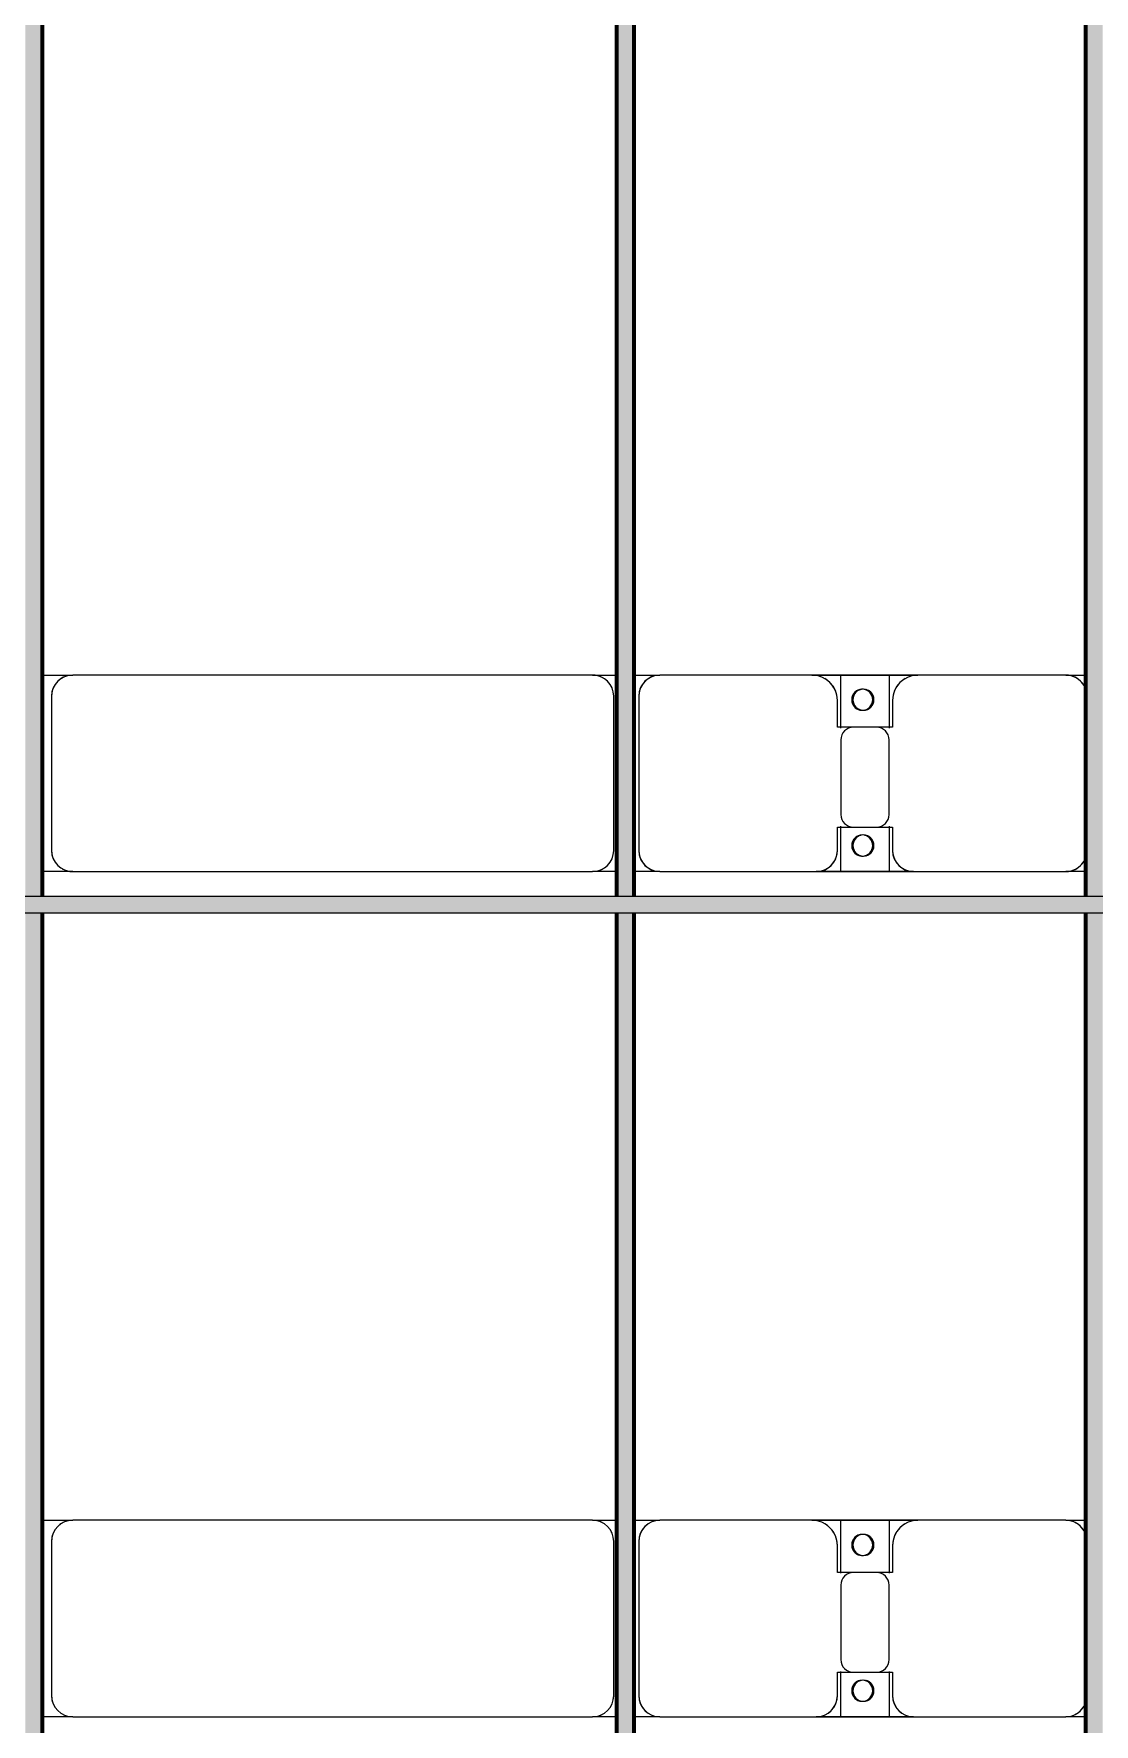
# Model space of a CAD drawing. Header units: millimetres. Extents: x -268744 to 115753, y -96240 to -10461.
# Drawn here: x -254744 to -252234, y -48566 to -44566 of the extents above; entities that cross this region are included whole.
import ezdxf

# ---------------------------------------------------------------- set-up
doc = ezdxf.new("R2010")
doc.units = ezdxf.units.MM
doc.layers.add('A-GENM', color=13, linetype='Continuous', lineweight=9)
doc.layers.add('S-BEAM', color=12, linetype='Continuous', lineweight=9)

# ---------------------------------------------------------------- blocks, each defined once
blk = doc.blocks.new('Dầm C52 - Dầm C52-V2-KHUNG KẾT CẤU BÈ PIN 1')
at = {"layer": 'S-BEAM', "lineweight": 140}
h = blk.add_hatch(color=1, dxfattribs=at)
h.paths.add_polyline_path([(-25480.9, 20), (-25480.9, -20), (-25440.9, -20), (-25440.9, 20)])
h.paths.add_polyline_path([(-25400.9, 20), (-25400.9, -20), (-19440.9, -20), (-19443, 20), (-24983.5, 20)])
h.paths.add_polyline_path([(-19400.9, 20), (-19400.9, -20), (-13440.9, -20), (-13440.9, 20), (-18519.6, 20)])
h.paths.add_polyline_path([(-13400.9, -20), (-7440.9, -20), (-7440.9, 20), (-13400.9, 20)])
h.paths.add_polyline_path([(-7400.9, 20), (-7400.9, -20), (-1440.9, -20), (-1440.9, 20), (-6515.3, 20)])
h.paths.add_polyline_path([(-1400.9, 20), (-1400.9, -20), (4559.1, -20), (4559.1, 20), (-974.9, 20)])
h.paths.add_polyline_path([(4599.1, -20), (10559.1, -20), (10559.1, 20), (4599.1, 20)])
h.paths.add_polyline_path([(10599.1, -20), (16559.1, -20), (16559.1, 20), (10599.1, 20)])
h.paths.add_polyline_path([(16599.1, 20), (16599.1, -20), (22559.1, -20), (22559.1, 20), (17493.2, 20)])
h.paths.add_polyline_path([(22599.1, 20), (22599.1, -20), (25259.1, -20), (25259.1, 20), (23033.7, 20)])
h.paths.add_polyline_path([(25299.1, -20), (25480.9, -20), (25480.9, 20), (25299.1, 20)])
at = {"layer": 'S-BEAM', "color": 1, "lineweight": 140}
for p, q in [((-1440.9, -20), (-7400.9, -20)), ((4559.1, -20), (-1400.9, -20))]:
    blk.add_line(p, q, dxfattribs=at)
blk = doc.blocks.new('Dầm C52 - Dầm C52-102503-KHUNG KẾT CẤU BÈ PIN 1')
at = {"layer": 'S-BEAM', "lineweight": 140}
h = blk.add_hatch(color=1, dxfattribs=at)
h.paths.add_polyline_path([(-25480.9, 20), (-25480.9, -20), (-25440.9, -20), (-25440.9, 20)])
h.paths.add_polyline_path([(-25400.9, 20), (-25400.9, -20), (-19440.9, -20), (-19443, 20), (-24983.5, 20)])
h.paths.add_polyline_path([(-19400.9, 20), (-19400.9, -20), (-13440.9, -20), (-13440.9, 20), (-17596.2, 20)])
h.paths.add_polyline_path([(-13400.9, -20), (-7440.9, -20), (-7440.9, 20), (-13400.9, 20)])
h.paths.add_polyline_path([(-7400.9, -20), (-1440.9, -20), (-1440.9, 20), (-7400.9, 20)])
h.paths.add_polyline_path([(-1400.9, -20), (4559.1, -20), (4559.1, 20), (-1400.9, 20)])
h.paths.add_polyline_path([(4599.1, -20), (10559.1, -20), (10559.1, 20), (4599.1, 20)])
h.paths.add_polyline_path([(10599.1, 20), (10599.1, -20), (16559.1, -20), (16559.1, 20), (11952.8, 20)])
h.paths.add_polyline_path([(16599.1, -20), (22559.1, -20), (22559.1, 20), (16599.1, 20)])
h.paths.add_polyline_path([(22599.1, -20), (25259.1, -20), (25259.1, 20), (22599.1, 20)])
h.paths.add_polyline_path([(25299.1, -20), (25441.8, -20), (25441.8, 20), (25299.1, 20)])
at = {"layer": 'S-BEAM', "color": 1, "lineweight": 140}
for p, q in [((-7400.9, 20), (-1440.9, 20)), ((-1400.9, 20), (4559.1, 20)), ((-1440.9, -20), (-7400.9, -20)), ((4559.1, -20), (-1400.9, -20))]:
    blk.add_line(p, q, dxfattribs=at)
blk = doc.blocks.new('Dai phao do pin - DẢI PHAO ĐỠ PIN-V11-KHUNG KẾT CẤU BÈ PIN 1')
at = {"layer": 'A-GENM', "color": 7}
for p, q in [((-692.4, 241.6), (-620.3, 241.6)), ((-692.4, 241.6), (-620.3, 241.6)), ((610.3, 241.6), (-620.3, 241.6)), ((610.3, 241.6), (667.6, 241.6)), ((610.3, 241.6), (667.6, 241.6)), ((707.6, 241.6), (769.7, 241.6)), ((707.6, 241.6), (769.7, 241.6)), ((1129.7, 241.6), (769.7, 241.6)), ((1129.7, 241.6), (1312.2, 241.6)), ((1312.2, 241.6), (1129.7, 241.6)), ((1197.8, 241.6), (1380.3, 241.6)), ((1197.8, 116.2), (1197.8, 241.6)), ((1380.3, 241.6), (1197.8, 241.6)), ((1312.2, 241.6), (1312.2, 116.2)), ((1730.3, 241.6), (1380.3, 241.6)), ((1730.3, 241.6), (1777.6, 241.6)), ((1730.3, 241.6), (1777.6, 241.6)), ((-670.3, 191.6), (-670.3, -173.4)), ((660.3, -173.4), (660.3, 191.6)), ((719.7, 191.6), (719.7, -173.4)), ((1189.7, 118.2), (1189.7, 181.6)), ((1320.3, 181.6), (1320.3, 118.2)), ((1282.2, 118.2), (1189.7, 118.2)), ((1197.8, 88.2), (1197.8, -88.2)), ((1320.3, 118.2), (1227.8, 118.2)), ((1312.2, -88.2), (1312.2, 88.2)), ((1189.7, -173.4), (1189.7, -118.2)), ((1189.7, -118.2), (1282.2, -118.2)), ((1197.8, -223.4), (1197.8, -116.2)), ((1227.8, -118.2), (1320.3, -118.2)), ((1312.2, -116.2), (1312.2, -223.4)), ((1320.3, -118.2), (1320.3, -173.4)), ((-620.3, -223.4), (-692.4, -223.4)), ((-620.3, -223.4), (-692.4, -223.4)), ((-620.3, -223.4), (610.3, -223.4)), ((667.6, -223.4), (610.3, -223.4)), ((667.6, -223.4), (610.3, -223.4)), ((769.7, -223.4), (707.6, -223.4)), ((769.7, -223.4), (707.6, -223.4)), ((769.7, -223.4), (1139.7, -223.4)), ((1312.2, -223.4), (1139.7, -223.4)), ((1139.7, -223.4), (1312.2, -223.4)), ((1370.3, -223.4), (1197.8, -223.4)), ((1197.8, -223.4), (1370.3, -223.4)), ((1370.3, -223.4), (1730.3, -223.4)), ((1777.6, -223.4), (1730.3, -223.4)), ((1777.6, -223.4), (1730.3, -223.4))]:
    blk.add_line(p, q, dxfattribs=at)
for centre, radius, start, end in [((-620.3, 191.6), 50, 90, 180), ((610.3, 191.6), 50, 360, 90), ((610.3, 191.6), 50, 60, 90), ((769.7, 191.6), 50, 90, 180), ((1129.7, 181.6), 60, 360, 90), ((1380.3, 181.6), 60, 90, 180), ((1730.3, 191.6), 50, 30, 90), ((-620.3, 191.6), 50, 150, 180), ((-620.3, 191.6), 50, 105, 135), ((610.3, 191.6), 50, 15, 30), ((769.7, 191.6), 50, 105, 180), ((1129.7, 181.6), 60, 360, 60), ((1248.6, 183.2), 25, 360, 180), ((1248.6, 183.2), 25, 360, 165), ((1251.4, 183.2), 25, 0, 180), ((1251.4, 183.2), 25, 90, 180), ((1251.4, 183.2), 25, 15, 75), ((1380.3, 181.6), 60, 120, 180), ((1730.3, 191.6), 50, 30, 75), ((1248.6, 183.2), 25, 180, 360), ((1251.4, 183.2), 25, 180, 360), ((1251.4, 183.2), 25, 180, 300), ((1248.6, 183.2), 25, 210, 360), ((1251.4, 183.2), 25, 330, 345), ((1227.8, 88.2), 30, 90, 180), ((1282.2, 88.2), 30, 360, 90), ((1227.8, -88.2), 30, 180, 270), ((1282.2, -88.2), 30, 270, 360), ((1248.6, -161.8), 25, 0, 180), ((1248.6, -161.8), 25, 105, 165), ((1251.4, -161.8), 25, 0, 180), ((1251.4, -161.8), 25, 105, 180), ((1248.6, -161.8), 25, 360, 75), ((1251.4, -161.8), 25, 15, 75), ((-620.3, -173.4), 50, 180, 270), ((-620.3, -173.4), 50, 180, 210), ((610.3, -173.4), 50, 270, 360), ((610.3, -173.4), 50, 330, 360), ((769.7, -173.4), 50, 180, 270), ((769.7, -173.4), 50, 180, 255), ((1139.7, -173.4), 50, 270, 360), ((1139.7, -173.4), 50, 285, 360), ((1248.6, -161.8), 25, 180, 0), ((1248.6, -161.8), 25, 195, 0), ((1251.4, -161.8), 25, 180, 0), ((1251.4, -161.8), 25, 180, 270), ((1251.4, -161.8), 25, 285, 345), ((1370.3, -173.4), 50, 180, 270), ((1370.3, -173.4), 50, 180, 255), ((1730.3, -173.4), 50, 270, 330), ((1730.3, -173.4), 50, 285, 330), ((-620.3, -173.4), 50, 240, 270), ((610.3, -173.4), 50, 285, 300)]:
    blk.add_arc(centre, radius, start, end, dxfattribs=at)
blk = doc.blocks.new('Dai phao do pin - DẢI PHAO ĐỠ PIN-V12-KHUNG KẾT CẤU BÈ PIN 1')
at = {"layer": 'A-GENM', "color": 7}
for p, q in [((-692.4, 241.6), (-620.3, 241.6)), ((-692.4, 241.6), (-620.3, 241.6)), ((610.3, 241.6), (-620.3, 241.6)), ((610.3, 241.6), (667.6, 241.6)), ((610.3, 241.6), (667.6, 241.6)), ((707.6, 241.6), (769.7, 241.6)), ((707.6, 241.6), (769.7, 241.6)), ((1129.7, 241.6), (769.7, 241.6)), ((1129.7, 241.6), (1312.2, 241.6)), ((1312.2, 241.6), (1129.7, 241.6)), ((1197.8, 241.6), (1380.3, 241.6)), ((1197.8, 116.2), (1197.8, 241.6)), ((1380.3, 241.6), (1197.8, 241.6)), ((1312.2, 241.6), (1312.2, 116.2)), ((1730.3, 241.6), (1380.3, 241.6)), ((1730.3, 241.6), (1777.6, 241.6)), ((1730.3, 241.6), (1777.6, 241.6)), ((-670.3, 191.6), (-670.3, -173.4)), ((660.3, -173.4), (660.3, 191.6)), ((719.7, 191.6), (719.7, -173.4)), ((1189.7, 118.2), (1189.7, 181.6)), ((1320.3, 181.6), (1320.3, 118.2)), ((1282.2, 118.2), (1189.7, 118.2)), ((1197.8, 88.2), (1197.8, -88.2)), ((1320.3, 118.2), (1227.8, 118.2)), ((1312.2, -88.2), (1312.2, 88.2)), ((1189.7, -173.4), (1189.7, -118.2)), ((1189.7, -118.2), (1282.2, -118.2)), ((1197.8, -223.4), (1197.8, -116.2)), ((1227.8, -118.2), (1320.3, -118.2)), ((1312.2, -116.2), (1312.2, -223.4)), ((1320.3, -118.2), (1320.3, -173.4)), ((-620.3, -223.4), (-692.4, -223.4)), ((-620.3, -223.4), (-692.4, -223.4)), ((-620.3, -223.4), (610.3, -223.4)), ((667.6, -223.4), (610.3, -223.4)), ((667.6, -223.4), (610.3, -223.4)), ((769.7, -223.4), (707.6, -223.4)), ((769.7, -223.4), (707.6, -223.4)), ((769.7, -223.4), (1139.7, -223.4)), ((1312.2, -223.4), (1139.7, -223.4)), ((1139.7, -223.4), (1312.2, -223.4)), ((1370.3, -223.4), (1197.8, -223.4)), ((1197.8, -223.4), (1370.3, -223.4)), ((1370.3, -223.4), (1730.3, -223.4)), ((1777.6, -223.4), (1730.3, -223.4)), ((1777.6, -223.4), (1730.3, -223.4))]:
    blk.add_line(p, q, dxfattribs=at)
for centre, radius, start, end in [((-620.3, 191.6), 50, 90, 180), ((610.3, 191.6), 50, 360, 90), ((610.3, 191.6), 50, 60, 90), ((769.7, 191.6), 50, 90, 180), ((1129.7, 181.6), 60, 360, 90), ((1380.3, 181.6), 60, 90, 180), ((1730.3, 191.6), 50, 30, 90), ((-620.3, 191.6), 50, 150, 180), ((-620.3, 191.6), 50, 105, 135), ((610.3, 191.6), 50, 15, 30), ((769.7, 191.6), 50, 105, 180), ((1129.7, 181.6), 60, 360, 60), ((1248.6, 183.2), 25, 360, 180), ((1248.6, 183.2), 25, 360, 165), ((1251.4, 183.2), 25, 0, 180), ((1251.4, 183.2), 25, 90, 180), ((1251.4, 183.2), 25, 15, 75), ((1380.3, 181.6), 60, 120, 180), ((1730.3, 191.6), 50, 30, 75), ((1248.6, 183.2), 25, 180, 360), ((1251.4, 183.2), 25, 180, 360), ((1251.4, 183.2), 25, 180, 300), ((1248.6, 183.2), 25, 210, 360), ((1251.4, 183.2), 25, 330, 345), ((1227.8, 88.2), 30, 90, 180), ((1282.2, 88.2), 30, 360, 90), ((1227.8, -88.2), 30, 180, 270), ((1282.2, -88.2), 30, 270, 360), ((1248.6, -161.8), 25, 0, 180), ((1248.6, -161.8), 25, 105, 165), ((1251.4, -161.8), 25, 0, 180), ((1251.4, -161.8), 25, 105, 180), ((1248.6, -161.8), 25, 360, 75), ((1251.4, -161.8), 25, 15, 75), ((-620.3, -173.4), 50, 180, 270), ((-620.3, -173.4), 50, 180, 210), ((610.3, -173.4), 50, 270, 360), ((610.3, -173.4), 50, 330, 360), ((769.7, -173.4), 50, 180, 270), ((769.7, -173.4), 50, 180, 255), ((1139.7, -173.4), 50, 270, 360), ((1139.7, -173.4), 50, 285, 360), ((1248.6, -161.8), 25, 180, 0), ((1248.6, -161.8), 25, 195, 0), ((1251.4, -161.8), 25, 180, 0), ((1251.4, -161.8), 25, 180, 270), ((1251.4, -161.8), 25, 285, 345), ((1370.3, -173.4), 50, 180, 270), ((1370.3, -173.4), 50, 180, 255), ((1730.3, -173.4), 50, 270, 330), ((1730.3, -173.4), 50, 285, 330), ((-620.3, -173.4), 50, 240, 270), ((610.3, -173.4), 50, 285, 300)]:
    blk.add_arc(centre, radius, start, end, dxfattribs=at)
blk = doc.blocks.new('Dầm C52 - Dầm C52-102502-KHUNG KẾT CẤU BÈ PIN 1')
at = {"layer": 'S-BEAM', "lineweight": 140}
h = blk.add_hatch(color=1, dxfattribs=at)
h.paths.add_polyline_path([(-25480.9, 20), (-25480.9, -20), (-25440.9, -20), (-25440.9, 20)])
h.paths.add_polyline_path([(-25400.9, 20), (-25400.9, -20), (-19440.9, -20), (-19443, 20), (-24983.5, 20)])
h.paths.add_polyline_path([(-19400.9, 20), (-19400.9, -20), (-13440.9, -20), (-13440.9, 20), (-18981.3, 20)])
h.paths.add_polyline_path([(-13400.9, -20), (-7440.9, -20), (-7440.9, 20), (-13400.9, 20)])
h.paths.add_polyline_path([(-7400.9, -20), (-1440.9, -20), (-1440.9, 20), (-7400.9, 20)])
h.paths.add_polyline_path([(-1400.9, -20), (4559.1, -20), (4559.1, 20), (-1400.9, 20)])
h.paths.add_polyline_path([(4599.1, 20), (4599.1, -20), (10559.1, -20), (10559.1, 20), (5027.2, 20)])
h.paths.add_polyline_path([(10599.1, -20), (16559.1, -20), (16559.1, 20), (10599.1, 20)])
h.paths.add_polyline_path([(16599.1, 20), (16599.1, -20), (22559.1, -20), (22559.1, 20), (17031.5, 20)])
h.paths.add_polyline_path([(22599.1, -20), (25259.1, -20), (25259.1, 20), (22599.1, 20)])
h.paths.add_polyline_path([(25299.1, -20), (25480.9, -20), (25480.9, 20), (25299.1, 20)])
at = {"layer": 'S-BEAM', "color": 1, "lineweight": 140}
for p, q in [((-7400.9, 20), (-1440.9, 20)), ((-1400.9, 20), (4559.1, 20))]:
    blk.add_line(p, q, dxfattribs=at)
blk = doc.blocks.new('Dầm C52 - Hộp 40x60-V26-KHUNG KẾT CẤU BÈ PIN 1')
at = {"layer": 'S-BEAM', "lineweight": 25}
h = blk.add_hatch(color=4, dxfattribs=at)
h.paths.add_polyline_path([(-145811, -20), (-73437.3, -15.7), (-73437.3, 20), (-145811, 20), (-145811, -15.7)])
h.paths.add_polyline_path([(-72237.3, -20), (-593.6, -15.7), (-593.6, 20), (-72237.3, 20), (-72237.3, -15.7)])
h.paths.add_polyline_path([(606.4, -20), (72250.2, -15.7), (72250.2, 20), (606.4, 20), (606.4, -15.7)])
h.paths.add_polyline_path([(73450.2, -20), (144462.7, -15.7), (144462.7, 20), (73450.2, 20), (73450.2, -15.7)])
h.paths.add_polyline_path([(145662.7, -20), (145811, -15.7), (145811, 20), (145662.7, 20), (145662.7, -15.7)])
at = {"layer": 'S-BEAM', "color": 4, "lineweight": 25}
for p, q in [((-145811, 20), (-73437.3, 20)), ((-73437.3, -20), (-145811, -20))]:
    blk.add_line(p, q, dxfattribs=at)
blk = doc.blocks.new('be pin 1_rvt-1-KHUNG KẾT CẤU BÈ PIN 1')
at = {"layer": 'A-GENM', "lineweight": 9}
for name, p in [('Dai phao do pin - DẢI PHAO ĐỠ PIN-V12-KHUNG KẾT CẤU BÈ PIN 1', (-254031.8, -46324.7)), ('Dai phao do pin - DẢI PHAO ĐỠ PIN-V11-KHUNG KẾT CẤU BÈ PIN 1', (-254031.8, -48324.7))]:
    blk.add_blockref(name, p, dxfattribs=at)
at = {"layer": 'S-BEAM', "lineweight": 9, "rotation": 90.00000000032618}
for name, p in [('Dầm C52 - Dầm C52-V2-KHUNG KẾT CẤU BÈ PIN 1', (-254744.1, -45205.6)), ('Dầm C52 - Dầm C52-102502-KHUNG KẾT CẤU BÈ PIN 1', (-252234.1, -45205.6)), ('Dầm C52 - Dầm C52-102503-KHUNG KẾT CẤU BÈ PIN 1', (-253344.1, -45205.6))]:
    blk.add_blockref(name, p, dxfattribs=at)
at = {"layer": 'S-BEAM', "lineweight": 9}
blk.add_blockref('Dầm C52 - Hộp 40x60-V26-KHUNG KẾT CẤU BÈ PIN 1', (-110896.7, -46626.5), dxfattribs=at)

msp = doc.modelspace()

# ---------------------------------------------------------------- block references
at = {"lineweight": 5}
msp.add_blockref('be pin 1_rvt-1-KHUNG KẾT CẤU BÈ PIN 1', (0, 0), dxfattribs=at)

doc.saveas('drawing.dxf')
